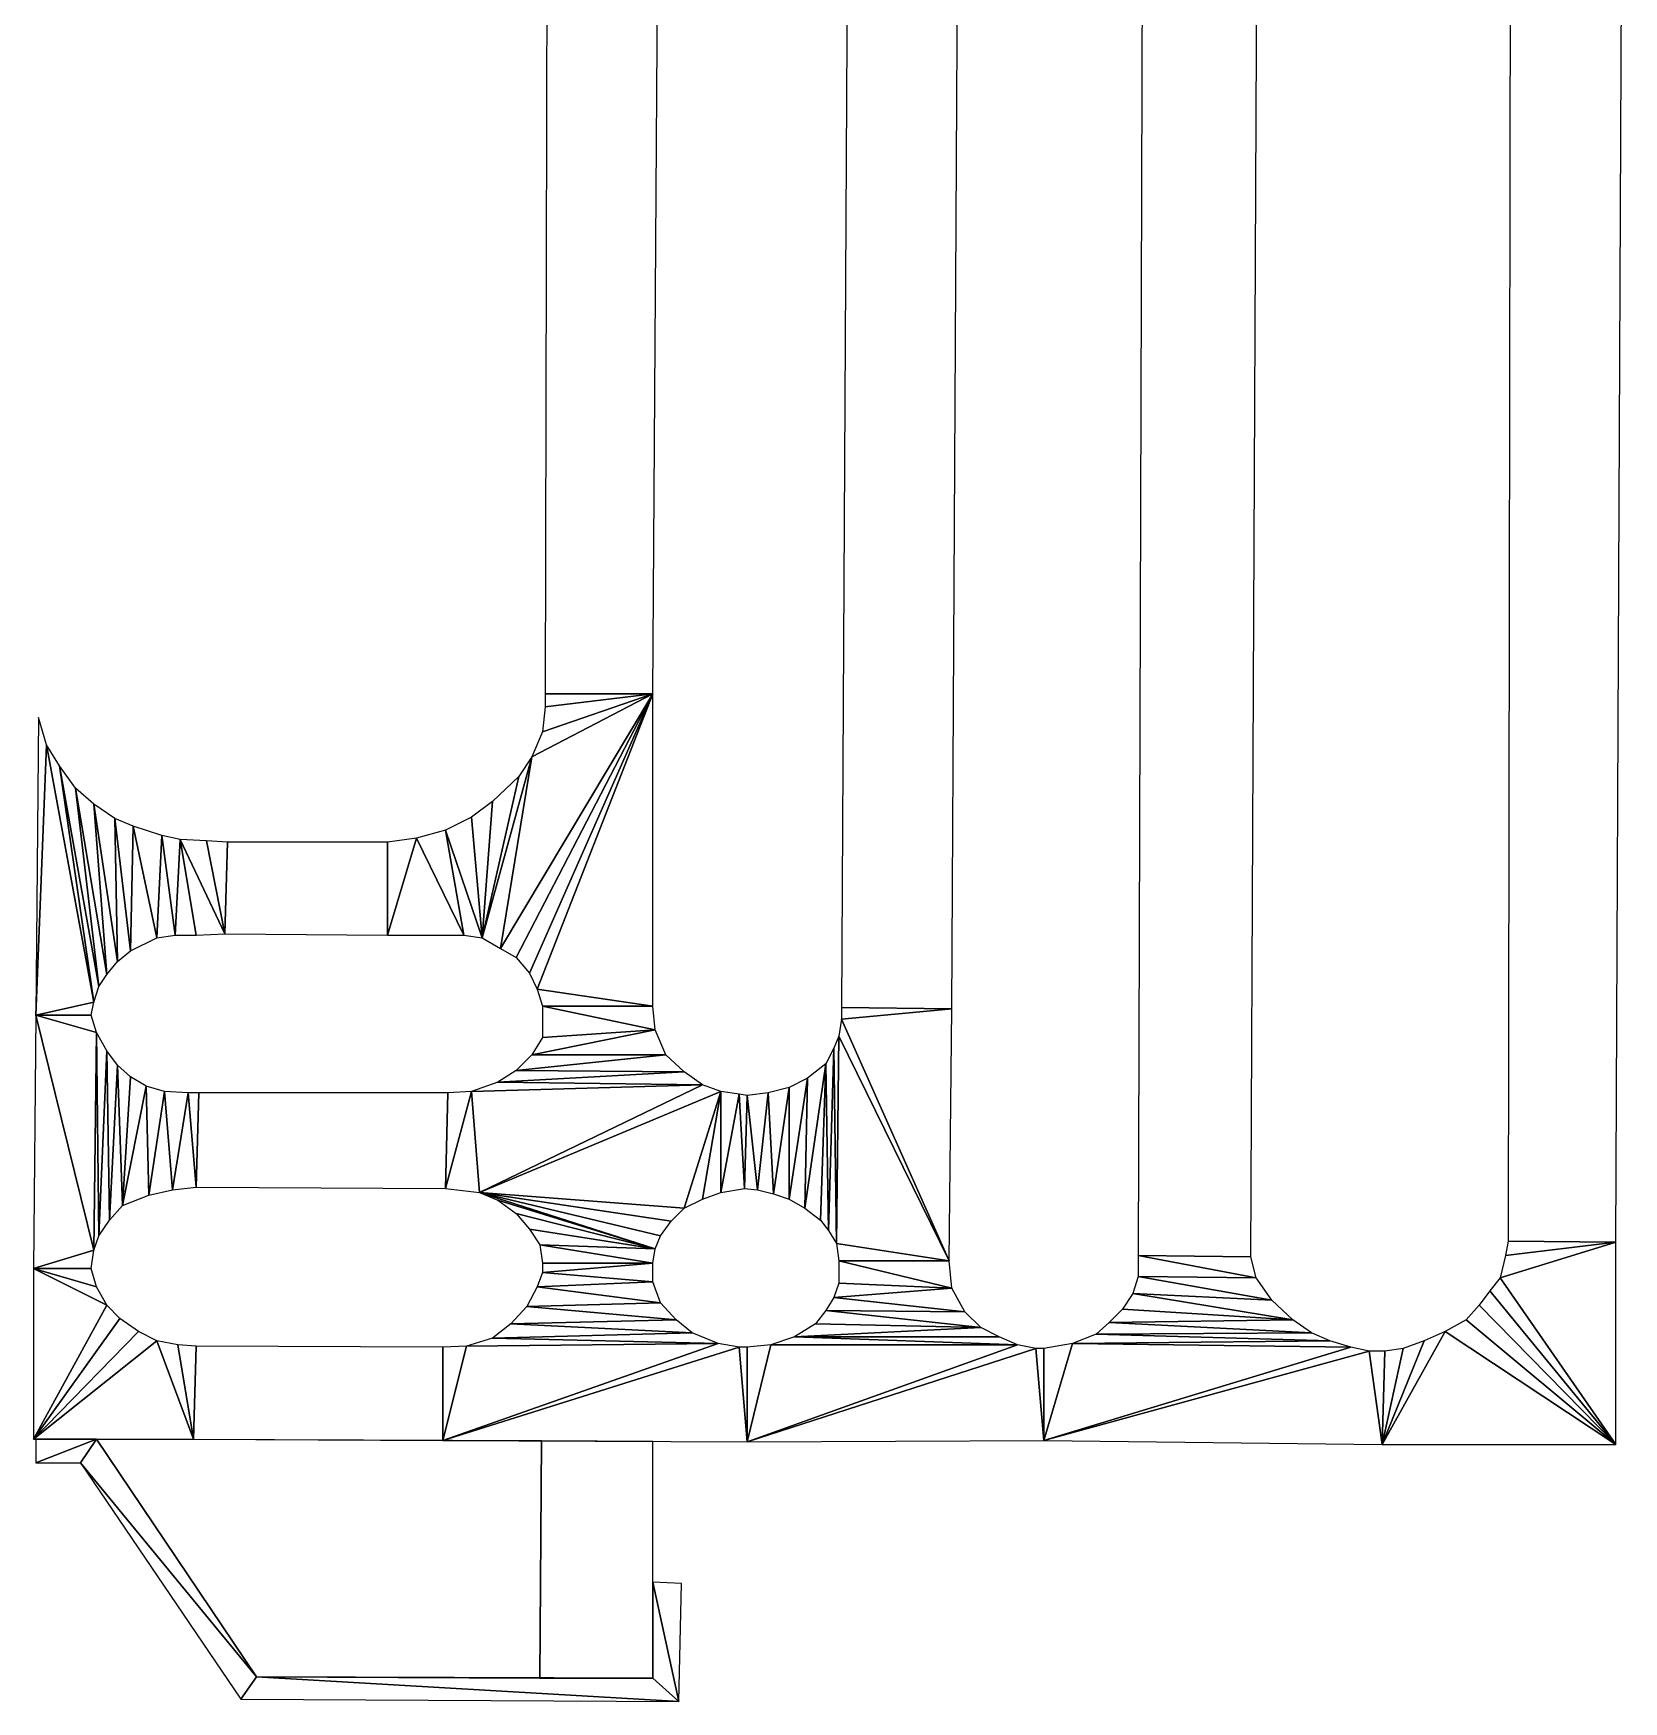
# Model space of a CAD drawing. Extents: x -35426929 to -35396731, y 11996534 to 12011444.
# Drawn here: x -35415125 to -35413438, y 11997718 to 11999488 of the extents above; entities that cross this region are included whole.
import ezdxf

# ---------------------------------------------------------------- set-up
doc = ezdxf.new("R2010")
doc.units = 0

msp = doc.modelspace()

# ---------------------------------------------------------------- linework, layer by layer
at = {"layer": 'mg_to_dxf', "color": 52}
for points in [[(-35414467.86, 11998787.58), (-35414459.5, 12000009.79), (-35414579.22, 12000009.79), (-35414582, 11998787.58)], [(-35413833.09, 11998190.4), (-35413824.74, 12000004.22), (-35413947.23, 12000004.22), (-35413952.8, 11998191.79)], [(-35413446.1, 11998205.71), (-35413437.75, 12000004.22), (-35413557.46, 12000005.62), (-35413560.25, 11998207.11)], [(-35414150.47, 11998453.5), (-35414142.12, 11999995.87), (-35414259.05, 11999998.66), (-35414267.4, 11998454.89)], [(-35414467.86, 11998787.58), (-35414467.86, 11998787.58), (-35414629.33, 11998517.53), (-35414612.63, 11998507.79)], [(-35414467.86, 11998787.58), (-35414467.86, 11998787.58), (-35414595.92, 11998720.77), (-35414629.33, 11998517.53)], [(-35414467.86, 11998787.58), (-35414467.86, 11998787.58), (-35414612.63, 11998507.79), (-35414598.71, 11998491.08)], [(-35414598.71, 11998491.08), (-35414598.71, 11998491.08), (-35414590.36, 11998474.38), (-35414467.86, 11998787.58)], [(-35414595.92, 11998720.77), (-35414595.92, 11998720.77), (-35414467.86, 11998787.58), (-35414584.79, 11998747.22)], [(-35414590.36, 11998474.38), (-35414590.36, 11998474.38), (-35414467.86, 11998456.28), (-35414467.86, 11998787.58)], [(-35414584.79, 11998747.22), (-35414584.79, 11998747.22), (-35414467.86, 11998787.58), (-35414582, 11998773.66)], [(-35414467.86, 11998787.58), (-35414467.86, 11998787.58), (-35414582, 11998787.58), (-35414582, 11998773.66)], [(-35415110.98, 11998733.3), (-35415110.98, 11998733.3), (-35415119.33, 11998762.53), (-35415122.11, 11998446.54)], [(-35415110.98, 11998733.3), (-35415110.98, 11998733.3), (-35415122.11, 11998446.54), (-35415060.86, 11998460.46)], [(-35415097.06, 11998711.02), (-35415097.06, 11998711.02), (-35415110.98, 11998733.3), (-35415060.86, 11998460.46)], [(-35414629.33, 11998517.53), (-35414629.33, 11998517.53), (-35414595.92, 11998720.77), (-35414648.82, 11998528.67)], [(-35414595.92, 11998720.77), (-35414595.92, 11998720.77), (-35414609.84, 11998699.89), (-35414648.82, 11998528.67)], [(-35415097.06, 11998711.02), (-35415097.06, 11998711.02), (-35415060.86, 11998460.46), (-35415055.3, 11998477.16)], [(-35415080.35, 11998687.36), (-35415080.35, 11998687.36), (-35415097.06, 11998711.02), (-35415055.3, 11998477.16)], [(-35414609.84, 11998699.89), (-35414609.84, 11998699.89), (-35414637.68, 11998673.44), (-35414648.82, 11998528.67)], [(-35415080.35, 11998687.36), (-35415080.35, 11998687.36), (-35415055.3, 11998477.16), (-35415046.94, 11998489.69)], [(-35415060.86, 11998670.65), (-35415060.86, 11998670.65), (-35415080.35, 11998687.36), (-35415046.94, 11998489.69)], [(-35415060.86, 11998670.65), (-35415060.86, 11998670.65), (-35415046.94, 11998489.69), (-35415035.81, 11998503.61)], [(-35415038.59, 11998655.34), (-35415038.59, 11998655.34), (-35415060.86, 11998670.65), (-35415035.81, 11998503.61)], [(-35414637.68, 11998673.44), (-35414637.68, 11998673.44), (-35414659.96, 11998656.73), (-35414648.82, 11998528.67)], [(-35415038.59, 11998655.34), (-35415038.59, 11998655.34), (-35415035.81, 11998503.61), (-35415021.89, 11998514.75)], [(-35415019.1, 11998646.99), (-35415019.1, 11998646.99), (-35415038.59, 11998655.34), (-35415021.89, 11998514.75)], [(-35415019.1, 11998646.99), (-35415019.1, 11998646.99), (-35415021.89, 11998514.75), (-35414994.05, 11998528.67)], [(-35414988.48, 11998637.24), (-35414988.48, 11998637.24), (-35415019.1, 11998646.99), (-35414994.05, 11998528.67)], [(-35414687.8, 11998642.81), (-35414687.8, 11998642.81), (-35414718.42, 11998634.46), (-35414668.31, 11998531.45)], [(-35414659.96, 11998656.73), (-35414659.96, 11998656.73), (-35414687.8, 11998642.81), (-35414648.82, 11998528.67)], [(-35414687.8, 11998642.81), (-35414687.8, 11998642.81), (-35414668.31, 11998531.45), (-35414648.82, 11998528.67)], [(-35414988.48, 11998637.24), (-35414988.48, 11998637.24), (-35414994.05, 11998528.67), (-35414974.56, 11998531.45)], [(-35414988.48, 11998637.24), (-35414988.48, 11998637.24), (-35414974.56, 11998531.45), (-35414968.99, 11998633.07)], [(-35414974.56, 11998531.45), (-35414974.56, 11998531.45), (-35414952.29, 11998531.45), (-35414968.99, 11998633.07)], [(-35414968.99, 11998633.07), (-35414968.99, 11998633.07), (-35414921.66, 11998532.84), (-35414941.15, 11998631.68)], [(-35414968.99, 11998633.07), (-35414968.99, 11998633.07), (-35414952.29, 11998531.45), (-35414921.66, 11998532.84)], [(-35414941.15, 11998631.68), (-35414941.15, 11998631.68), (-35414921.66, 11998532.84), (-35414918.88, 11998630.28)], [(-35414921.66, 11998532.84), (-35414749.05, 11998531.45), (-35414749.05, 11998630.28), (-35414918.88, 11998630.28)], [(-35414718.42, 11998634.46), (-35414718.42, 11998634.46), (-35414749.05, 11998531.45), (-35414668.31, 11998531.45)], [(-35414718.42, 11998634.46), (-35414718.42, 11998634.46), (-35414749.05, 11998630.28), (-35414749.05, 11998531.45)], [(-35414590.36, 11998474.38), (-35414590.36, 11998474.38), (-35414584.79, 11998456.28), (-35414467.86, 11998456.28)], [(-35415060.86, 11998197.36), (-35415060.86, 11998197.36), (-35415122.11, 11998446.54), (-35415124.9, 11998177.87)], [(-35415060.86, 11998460.46), (-35415060.86, 11998460.46), (-35415122.11, 11998446.54), (-35415063.65, 11998446.54)], [(-35415058.08, 11998428.44), (-35415058.08, 11998428.44), (-35415122.11, 11998446.54), (-35415060.86, 11998197.36)], [(-35415058.08, 11998428.44), (-35415058.08, 11998428.44), (-35415063.65, 11998446.54), (-35415122.11, 11998446.54)], [(-35414465.07, 11998431.22), (-35414465.07, 11998431.22), (-35414584.79, 11998456.28), (-35414584.79, 11998422.87)], [(-35414465.07, 11998431.22), (-35414465.07, 11998431.22), (-35414467.86, 11998456.28), (-35414584.79, 11998456.28)], [(-35414267.4, 11998442.36), (-35414267.4, 11998442.36), (-35414150.47, 11998453.5), (-35414267.4, 11998454.89)], [(-35414153.26, 11998186.23), (-35414153.26, 11998186.23), (-35414150.47, 11998453.5), (-35414267.4, 11998442.36)], [(-35415055.3, 11998212.67), (-35415055.3, 11998212.67), (-35415058.08, 11998428.44), (-35415060.86, 11998197.36)], [(-35415046.94, 11998408.95), (-35415046.94, 11998408.95), (-35415058.08, 11998428.44), (-35415055.3, 11998212.67)], [(-35414595.92, 11998404.77), (-35414595.92, 11998404.77), (-35414453.94, 11998404.77), (-35414465.07, 11998431.22)], [(-35414595.92, 11998404.77), (-35414595.92, 11998404.77), (-35414465.07, 11998431.22), (-35414584.79, 11998422.87)], [(-35414270.19, 11998424.26), (-35414270.19, 11998424.26), (-35414153.26, 11998186.23), (-35414267.4, 11998442.36)], [(-35414284.11, 11998395.03), (-35414284.11, 11998395.03), (-35414281.32, 11998218.24), (-35414275.76, 11998411.73)], [(-35414281.32, 11998218.24), (-35414281.32, 11998218.24), (-35414272.97, 11998204.32), (-35414275.76, 11998411.73)], [(-35414275.76, 11998411.73), (-35414275.76, 11998411.73), (-35414272.97, 11998204.32), (-35414270.19, 11998424.26)], [(-35414272.97, 11998204.32), (-35414272.97, 11998204.32), (-35414153.26, 11998186.23), (-35414270.19, 11998424.26)], [(-35415044.16, 11998229.38), (-35415044.16, 11998229.38), (-35415046.94, 11998408.95), (-35415055.3, 11998212.67)], [(-35415035.81, 11998393.64), (-35415035.81, 11998393.64), (-35415046.94, 11998408.95), (-35415044.16, 11998229.38)], [(-35415030.24, 11998244.69), (-35415030.24, 11998244.69), (-35415035.81, 11998393.64), (-35415044.16, 11998229.38)], [(-35415021.89, 11998381.11), (-35415021.89, 11998381.11), (-35415035.81, 11998393.64), (-35415030.24, 11998244.69)], [(-35414612.63, 11998388.07), (-35414612.63, 11998388.07), (-35414434.45, 11998386.68), (-35414453.94, 11998404.77)], [(-35414595.92, 11998404.77), (-35414595.92, 11998404.77), (-35414612.63, 11998388.07), (-35414453.94, 11998404.77)], [(-35414306.38, 11998241.91), (-35414306.38, 11998241.91), (-35414284.11, 11998395.03), (-35414303.6, 11998379.72)], [(-35414306.38, 11998241.91), (-35414306.38, 11998241.91), (-35414289.68, 11998229.38), (-35414284.11, 11998395.03)], [(-35414289.68, 11998229.38), (-35414289.68, 11998229.38), (-35414281.32, 11998218.24), (-35414284.11, 11998395.03)], [(-35415005.18, 11998371.37), (-35415005.18, 11998371.37), (-35415021.89, 11998381.11), (-35415030.24, 11998244.69)], [(-35414632.12, 11998375.54), (-35414632.12, 11998375.54), (-35414659.96, 11998365.8), (-35414414.96, 11998372.76)], [(-35414612.63, 11998388.07), (-35414612.63, 11998388.07), (-35414632.12, 11998375.54), (-35414434.45, 11998386.68)], [(-35414632.12, 11998375.54), (-35414632.12, 11998375.54), (-35414414.96, 11998372.76), (-35414434.45, 11998386.68)], [(-35414323.08, 11998251.65), (-35414323.08, 11998251.65), (-35414303.6, 11998379.72), (-35414323.08, 11998369.97)], [(-35414323.08, 11998251.65), (-35414323.08, 11998251.65), (-35414306.38, 11998241.91), (-35414303.6, 11998379.72)], [(-35415005.18, 11998371.37), (-35415005.18, 11998371.37), (-35415030.24, 11998244.69), (-35415002.4, 11998255.83)], [(-35414985.69, 11998365.8), (-35414985.69, 11998365.8), (-35415005.18, 11998371.37), (-35415002.4, 11998255.83)], [(-35414985.69, 11998365.8), (-35414985.69, 11998365.8), (-35415002.4, 11998255.83), (-35414977.34, 11998261.4)], [(-35414985.69, 11998365.8), (-35414985.69, 11998365.8), (-35414977.34, 11998261.4), (-35414960.64, 11998364.41)], [(-35414977.34, 11998261.4), (-35414977.34, 11998261.4), (-35414952.29, 11998264.18), (-35414960.64, 11998364.41)], [(-35414960.64, 11998364.41), (-35414960.64, 11998364.41), (-35414952.29, 11998264.18), (-35414949.5, 11998364.41)], [(-35414952.29, 11998264.18), (-35414687.8, 11998262.79), (-35414685.01, 11998364.41), (-35414949.5, 11998364.41)], [(-35414659.96, 11998365.8), (-35414659.96, 11998365.8), (-35414687.8, 11998262.79), (-35414651.61, 11998258.61)], [(-35414659.96, 11998365.8), (-35414659.96, 11998365.8), (-35414685.01, 11998364.41), (-35414687.8, 11998262.79)], [(-35414414.96, 11998372.76), (-35414414.96, 11998372.76), (-35414659.96, 11998365.8), (-35414651.61, 11998258.61)], [(-35414414.96, 11998372.76), (-35414414.96, 11998372.76), (-35414651.61, 11998258.61), (-35414395.47, 11998365.8)], [(-35414395.47, 11998365.8), (-35414395.47, 11998365.8), (-35414651.61, 11998258.61), (-35414434.45, 11998241.91)], [(-35414395.47, 11998365.8), (-35414395.47, 11998365.8), (-35414434.45, 11998241.91), (-35414414.96, 11998251.65)], [(-35414395.47, 11998365.8), (-35414395.47, 11998365.8), (-35414414.96, 11998251.65), (-35414395.47, 11998258.61)], [(-35414395.47, 11998365.8), (-35414395.47, 11998365.8), (-35414395.47, 11998258.61), (-35414375.98, 11998363.01)], [(-35414395.47, 11998258.61), (-35414395.47, 11998258.61), (-35414370.41, 11998262.79), (-35414375.98, 11998363.01)], [(-35414375.98, 11998363.01), (-35414375.98, 11998363.01), (-35414370.41, 11998262.79), (-35414367.63, 11998361.62)], [(-35414356.49, 11998261.4), (-35414356.49, 11998261.4), (-35414367.63, 11998361.62), (-35414370.41, 11998262.79)], [(-35414345.36, 11998364.41), (-35414345.36, 11998364.41), (-35414367.63, 11998361.62), (-35414356.49, 11998261.4)], [(-35414339.79, 11998257.22), (-35414339.79, 11998257.22), (-35414345.36, 11998364.41), (-35414356.49, 11998261.4)], [(-35414339.79, 11998257.22), (-35414339.79, 11998257.22), (-35414323.08, 11998369.97), (-35414345.36, 11998364.41)], [(-35414339.79, 11998257.22), (-35414339.79, 11998257.22), (-35414323.08, 11998251.65), (-35414323.08, 11998369.97)], [(-35414651.61, 11998258.61), (-35414651.61, 11998258.61), (-35414465.07, 11998198.75), (-35414459.5, 11998212.67)], [(-35414651.61, 11998258.61), (-35414651.61, 11998258.61), (-35414459.5, 11998212.67), (-35414448.37, 11998227.99)], [(-35414651.61, 11998258.61), (-35414651.61, 11998258.61), (-35414632.12, 11998250.26), (-35414465.07, 11998198.75)], [(-35414434.45, 11998241.91), (-35414434.45, 11998241.91), (-35414651.61, 11998258.61), (-35414448.37, 11998227.99)], [(-35414632.12, 11998250.26), (-35414632.12, 11998250.26), (-35414612.63, 11998236.34), (-35414465.07, 11998198.75)], [(-35414612.63, 11998236.34), (-35414612.63, 11998236.34), (-35414598.71, 11998219.63), (-35414465.07, 11998198.75)], [(-35414598.71, 11998219.63), (-35414598.71, 11998219.63), (-35414587.57, 11998202.93), (-35414465.07, 11998198.75)], [(-35414587.57, 11998202.93), (-35414587.57, 11998202.93), (-35414584.79, 11998183.44), (-35414467.86, 11998183.44)], [(-35414465.07, 11998198.75), (-35414465.07, 11998198.75), (-35414587.57, 11998202.93), (-35414467.86, 11998183.44)], [(-35414272.97, 11998204.32), (-35414272.97, 11998204.32), (-35414270.19, 11998186.23), (-35414153.26, 11998186.23)], [(-35413568.6, 11998168.13), (-35413568.6, 11998168.13), (-35413446.1, 11998205.71), (-35413563.03, 11998191.79)], [(-35413446.1, 11997991.34), (-35413446.1, 11997991.34), (-35413446.1, 11998205.71), (-35413568.6, 11998168.13)], [(-35413563.03, 11998191.79), (-35413563.03, 11998191.79), (-35413446.1, 11998205.71), (-35413560.25, 11998207.11)], [(-35415060.86, 11998197.36), (-35415060.86, 11998197.36), (-35415124.9, 11998177.87), (-35415063.65, 11998177.87)], [(-35414467.86, 11998163.95), (-35414467.86, 11998163.95), (-35414467.86, 11998183.44), (-35414584.79, 11998173.7)], [(-35414584.79, 11998173.7), (-35414584.79, 11998173.7), (-35414467.86, 11998183.44), (-35414584.79, 11998183.44)], [(-35414150.47, 11998156.99), (-35414150.47, 11998156.99), (-35414270.19, 11998186.23), (-35414270.19, 11998162.56)], [(-35414150.47, 11998156.99), (-35414150.47, 11998156.99), (-35414153.26, 11998186.23), (-35414270.19, 11998186.23)], [(-35413827.52, 11998168.13), (-35413827.52, 11998168.13), (-35413952.8, 11998191.79), (-35413952.8, 11998169.52)], [(-35413827.52, 11998168.13), (-35413827.52, 11998168.13), (-35413833.09, 11998190.4), (-35413952.8, 11998191.79)], [(-35415124.9, 11998177.87), (-35415124.9, 11998177.87), (-35415124.9, 11997996.91), (-35415046.94, 11998138.9)], [(-35415058.08, 11998158.38), (-35415058.08, 11998158.38), (-35415063.65, 11998177.87), (-35415124.9, 11998177.87)], [(-35415058.08, 11998158.38), (-35415058.08, 11998158.38), (-35415124.9, 11998177.87), (-35415046.94, 11998138.9)], [(-35414590.36, 11998158.38), (-35414590.36, 11998158.38), (-35414467.86, 11998163.95), (-35414584.79, 11998173.7)], [(-35414590.36, 11998158.38), (-35414590.36, 11998158.38), (-35414459.5, 11998141.68), (-35414467.86, 11998163.95)], [(-35413952.8, 11998169.52), (-35413952.8, 11998169.52), (-35413958.37, 11998151.42), (-35413810.82, 11998144.46)], [(-35413827.52, 11998168.13), (-35413827.52, 11998168.13), (-35413952.8, 11998169.52), (-35413810.82, 11998144.46)], [(-35413579.74, 11998154.21), (-35413579.74, 11998154.21), (-35413446.1, 11997991.34), (-35413568.6, 11998168.13)], [(-35414590.36, 11998158.38), (-35414590.36, 11998158.38), (-35414601.49, 11998137.5), (-35414459.5, 11998141.68)], [(-35414275.76, 11998147.25), (-35414275.76, 11998147.25), (-35414284.11, 11998133.33), (-35414136.55, 11998131.94)], [(-35414275.76, 11998147.25), (-35414275.76, 11998147.25), (-35414150.47, 11998156.99), (-35414270.19, 11998162.56)], [(-35414275.76, 11998147.25), (-35414275.76, 11998147.25), (-35414136.55, 11998131.94), (-35414150.47, 11998156.99)], [(-35413958.37, 11998151.42), (-35413958.37, 11998151.42), (-35413969.51, 11998134.72), (-35413788.54, 11998123.58)], [(-35413788.54, 11998123.58), (-35413788.54, 11998123.58), (-35413810.82, 11998144.46), (-35413958.37, 11998151.42)], [(-35413446.1, 11997991.34), (-35413446.1, 11997991.34), (-35413579.74, 11998154.21), (-35413590.87, 11998138.9)], [(-35415046.94, 11998138.9), (-35415046.94, 11998138.9), (-35415124.9, 11997996.91), (-35415033.02, 11998124.98)], [(-35414601.49, 11998137.5), (-35414601.49, 11998137.5), (-35414618.2, 11998119.41), (-35414442.8, 11998123.58)], [(-35414601.49, 11998137.5), (-35414601.49, 11998137.5), (-35414442.8, 11998123.58), (-35414459.5, 11998141.68)], [(-35414284.11, 11998133.33), (-35414284.11, 11998133.33), (-35414295.24, 11998119.41), (-35414119.85, 11998115.23)], [(-35414284.11, 11998133.33), (-35414284.11, 11998133.33), (-35414119.85, 11998115.23), (-35414136.55, 11998131.94)], [(-35413969.51, 11998134.72), (-35413969.51, 11998134.72), (-35413983.43, 11998120.8), (-35413788.54, 11998123.58)], [(-35413604.79, 11998123.58), (-35413604.79, 11998123.58), (-35413446.1, 11997991.34), (-35413590.87, 11998138.9)], [(-35415033.02, 11998124.98), (-35415033.02, 11998124.98), (-35415124.9, 11997996.91), (-35415013.53, 11998111.06)], [(-35415124.9, 11997996.91), (-35415124.9, 11997996.91), (-35414994.05, 11998101.31), (-35415013.53, 11998111.06)], [(-35414618.2, 11998119.41), (-35414618.2, 11998119.41), (-35414637.68, 11998104.09), (-35414426.1, 11998109.66)], [(-35414618.2, 11998119.41), (-35414618.2, 11998119.41), (-35414426.1, 11998109.66), (-35414442.8, 11998123.58)], [(-35414295.24, 11998119.41), (-35414295.24, 11998119.41), (-35414317.52, 11998105.49), (-35414119.85, 11998115.23)], [(-35414119.85, 11998115.23), (-35414119.85, 11998115.23), (-35414317.52, 11998105.49), (-35414100.36, 11998105.49)], [(-35413983.43, 11998120.8), (-35413983.43, 11998120.8), (-35413997.35, 11998108.27), (-35413769.05, 11998109.66)], [(-35413788.54, 11998123.58), (-35413788.54, 11998123.58), (-35413983.43, 11998120.8), (-35413769.05, 11998109.66)], [(-35413693.88, 11997991.34), (-35413693.88, 11997991.34), (-35413446.1, 11997991.34), (-35413627.07, 11998111.06)], [(-35413693.88, 11997991.34), (-35413693.88, 11997991.34), (-35413627.07, 11998111.06), (-35413649.34, 11998101.31)], [(-35413627.07, 11998111.06), (-35413627.07, 11998111.06), (-35413446.1, 11997991.34), (-35413604.79, 11998123.58)], [(-35415124.9, 11997996.91), (-35415124.9, 11997996.91), (-35414955.07, 11997996.91), (-35414994.05, 11998101.31)], [(-35414994.05, 11998101.31), (-35414994.05, 11998101.31), (-35414955.07, 11997996.91), (-35414971.77, 11998097.13)], [(-35414971.77, 11998097.13), (-35414971.77, 11998097.13), (-35414955.07, 11997996.91), (-35414952.29, 11998095.74)], [(-35414955.07, 11997996.91), (-35414690.58, 11997995.52), (-35414690.58, 11998094.35), (-35414952.29, 11998095.74)], [(-35414398.25, 11998098.53), (-35414398.25, 11998098.53), (-35414690.58, 11997995.52), (-35414375.98, 11998094.35)], [(-35414665.53, 11998095.74), (-35414665.53, 11998095.74), (-35414690.58, 11997995.52), (-35414398.25, 11998098.53)], [(-35414665.53, 11998095.74), (-35414665.53, 11998095.74), (-35414690.58, 11998094.35), (-35414690.58, 11997995.52)], [(-35414690.58, 11997995.52), (-35414690.58, 11997995.52), (-35414367.63, 11997994.12), (-35414375.98, 11998094.35)], [(-35414637.68, 11998104.09), (-35414637.68, 11998104.09), (-35414665.53, 11998095.74), (-35414398.25, 11998098.53)], [(-35414637.68, 11998104.09), (-35414637.68, 11998104.09), (-35414398.25, 11998098.53), (-35414426.1, 11998109.66)], [(-35414375.98, 11998094.35), (-35414375.98, 11998094.35), (-35414367.63, 11997994.12), (-35414367.63, 11998094.35)], [(-35414080.87, 11998097.13), (-35414080.87, 11998097.13), (-35414367.63, 11997994.12), (-35414061.38, 11998092.96)], [(-35414342.57, 11998097.13), (-35414342.57, 11998097.13), (-35414367.63, 11997994.12), (-35414080.87, 11998097.13)], [(-35414342.57, 11998097.13), (-35414342.57, 11998097.13), (-35414367.63, 11998094.35), (-35414367.63, 11997994.12)], [(-35414367.63, 11997994.12), (-35414367.63, 11997994.12), (-35414053.03, 11997995.52), (-35414061.38, 11998092.96)], [(-35414317.52, 11998105.49), (-35414317.52, 11998105.49), (-35414342.57, 11998097.13), (-35414080.87, 11998097.13)], [(-35414317.52, 11998105.49), (-35414317.52, 11998105.49), (-35414080.87, 11998097.13), (-35414100.36, 11998105.49)], [(-35414061.38, 11998092.96), (-35414061.38, 11998092.96), (-35414053.03, 11997995.52), (-35414053.03, 11998092.96)], [(-35414022.4, 11998098.53), (-35414022.4, 11998098.53), (-35414053.03, 11997995.52), (-35413727.29, 11998094.35)], [(-35414022.4, 11998098.53), (-35414022.4, 11998098.53), (-35414053.03, 11998092.96), (-35414053.03, 11997995.52)], [(-35413727.29, 11998094.35), (-35413727.29, 11998094.35), (-35414053.03, 11997995.52), (-35413707.8, 11998090.17)], [(-35413997.35, 11998108.27), (-35413997.35, 11998108.27), (-35414022.4, 11998098.53), (-35413749.57, 11998101.31)], [(-35413749.57, 11998101.31), (-35413749.57, 11998101.31), (-35414022.4, 11998098.53), (-35413727.29, 11998094.35)], [(-35413769.05, 11998109.66), (-35413769.05, 11998109.66), (-35413997.35, 11998108.27), (-35413749.57, 11998101.31)], [(-35413671.61, 11998092.96), (-35413671.61, 11998092.96), (-35413693.88, 11997991.34), (-35413649.34, 11998101.31)], [(-35413671.61, 11998092.96), (-35413671.61, 11998092.96), (-35413691.1, 11998090.17), (-35413693.88, 11997991.34)], [(-35414053.03, 11997995.52), (-35414053.03, 11997995.52), (-35413693.88, 11997991.34), (-35413707.8, 11998090.17)], [(-35413707.8, 11998090.17), (-35413707.8, 11998090.17), (-35413693.88, 11997991.34), (-35413691.1, 11998090.17)], [(-35415058.08, 11997996.91), (-35415058.08, 11997996.91), (-35415122.11, 11997971.85), (-35415074.78, 11997971.85)], [(-35415058.08, 11997996.91), (-35415058.08, 11997996.91), (-35415122.11, 11997996.91), (-35415122.11, 11997971.85)], [(-35414888.25, 11997744.95), (-35414888.25, 11997744.95), (-35415058.08, 11997996.91), (-35415074.78, 11997971.85)], [(-35414888.25, 11997744.95), (-35414587.57, 11997743.56), (-35414585.9, 11997995.06), (-35415058.08, 11997996.91)], [(-35414467.86, 11997743.56), (-35414467.84, 11997994.56), (-35414585.9, 11997995.06), (-35414587.57, 11997743.56)], [(-35414888.25, 11997744.95), (-35414888.25, 11997744.95), (-35415074.78, 11997971.85), (-35414904.96, 11997721.28)], [(-35414440.02, 11997718.5), (-35414440.02, 11997718.5), (-35414467.86, 11997845.18), (-35414467.86, 11997743.56)], [(-35414440.02, 11997718.5), (-35414440.02, 11997718.5), (-35414437.23, 11997843.78), (-35414467.86, 11997845.18)], [(-35414888.25, 11997744.95), (-35414888.25, 11997744.95), (-35414904.96, 11997721.28), (-35414440.02, 11997718.5)], [(-35414888.25, 11997744.95), (-35414888.25, 11997744.95), (-35414440.02, 11997718.5), (-35414467.86, 11997743.56)]]:
    msp.add_3dface(points, dxfattribs=at)

doc.saveas('drawing.dxf')
